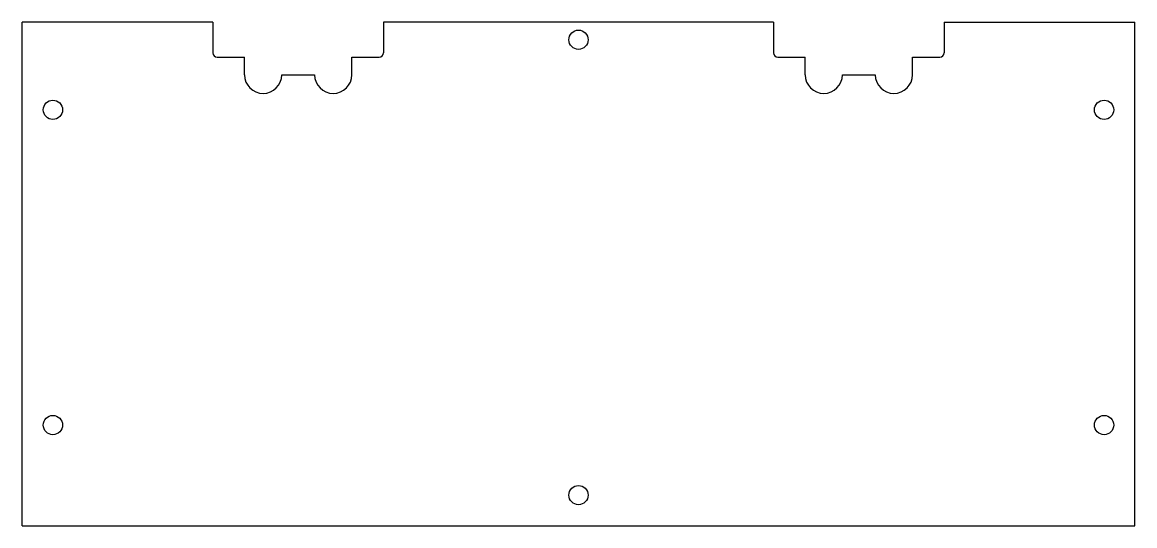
# Model space of a CAD drawing. Extents: x -127 to 127, y -3 to 112.
import ezdxf

# ---------------------------------------------------------------- set-up
doc = ezdxf.new("R2010")
doc.units = 0
doc.layers.add('VISIBLE', color=7, linetype='CONTINUOUS')

msp = doc.modelspace()

# ---------------------------------------------------------------- linework, layer by layer
at = {"layer": 'VISIBLE'}
for p, q in [((-127, -3), (-127, 112)), ((-83.5, 112), (-127, 112)), ((-83.5, 112), (-83.5, 105)), ((44.5, 112), (-44.5, 112)), ((-44.5, 112), (-44.5, 105)), ((44.5, 112), (44.5, 105)), ((83.5, 112), (127, 112)), ((83.5, 112), (83.5, 105)), ((127, -3), (127, 112)), ((-82.5, 104), (-76.25, 104)), ((-76.25, 100), (-76.25, 104)), ((-51.75, 104), (-45.5, 104)), ((-51.75, 100), (-51.75, 104)), ((45.5, 104), (51.75, 104)), ((51.75, 100), (51.75, 104)), ((76.25, 104), (82.5, 104)), ((76.25, 100), (76.25, 104)), ((-67.75, 100), (-60.25, 100)), ((60.25, 100), (67.75, 100)), ((-127, -3), (127, -3))]:
    msp.add_line(p, q, dxfattribs=at)
for centre in [(0, 108), (-120, 92), (120, 92), (-120, 20), (120, 20), (0, 4)]:
    msp.add_circle(centre, 2.2, dxfattribs=at)
for centre, radius, start, end in [((-82.5, 105), 1, 180, 270), ((-45.5, 105), 1, 270, 0), ((45.5, 105), 1, 180, 270), ((82.5, 105), 1, 270, 0), ((-72, 100), 4.25, 180, 0), ((-56, 100), 4.25, 180, 0), ((56, 100), 4.25, 180, 0), ((72, 100), 4.25, 180, 0)]:
    msp.add_arc(centre, radius, start, end, dxfattribs=at)

doc.saveas('drawing.dxf')
